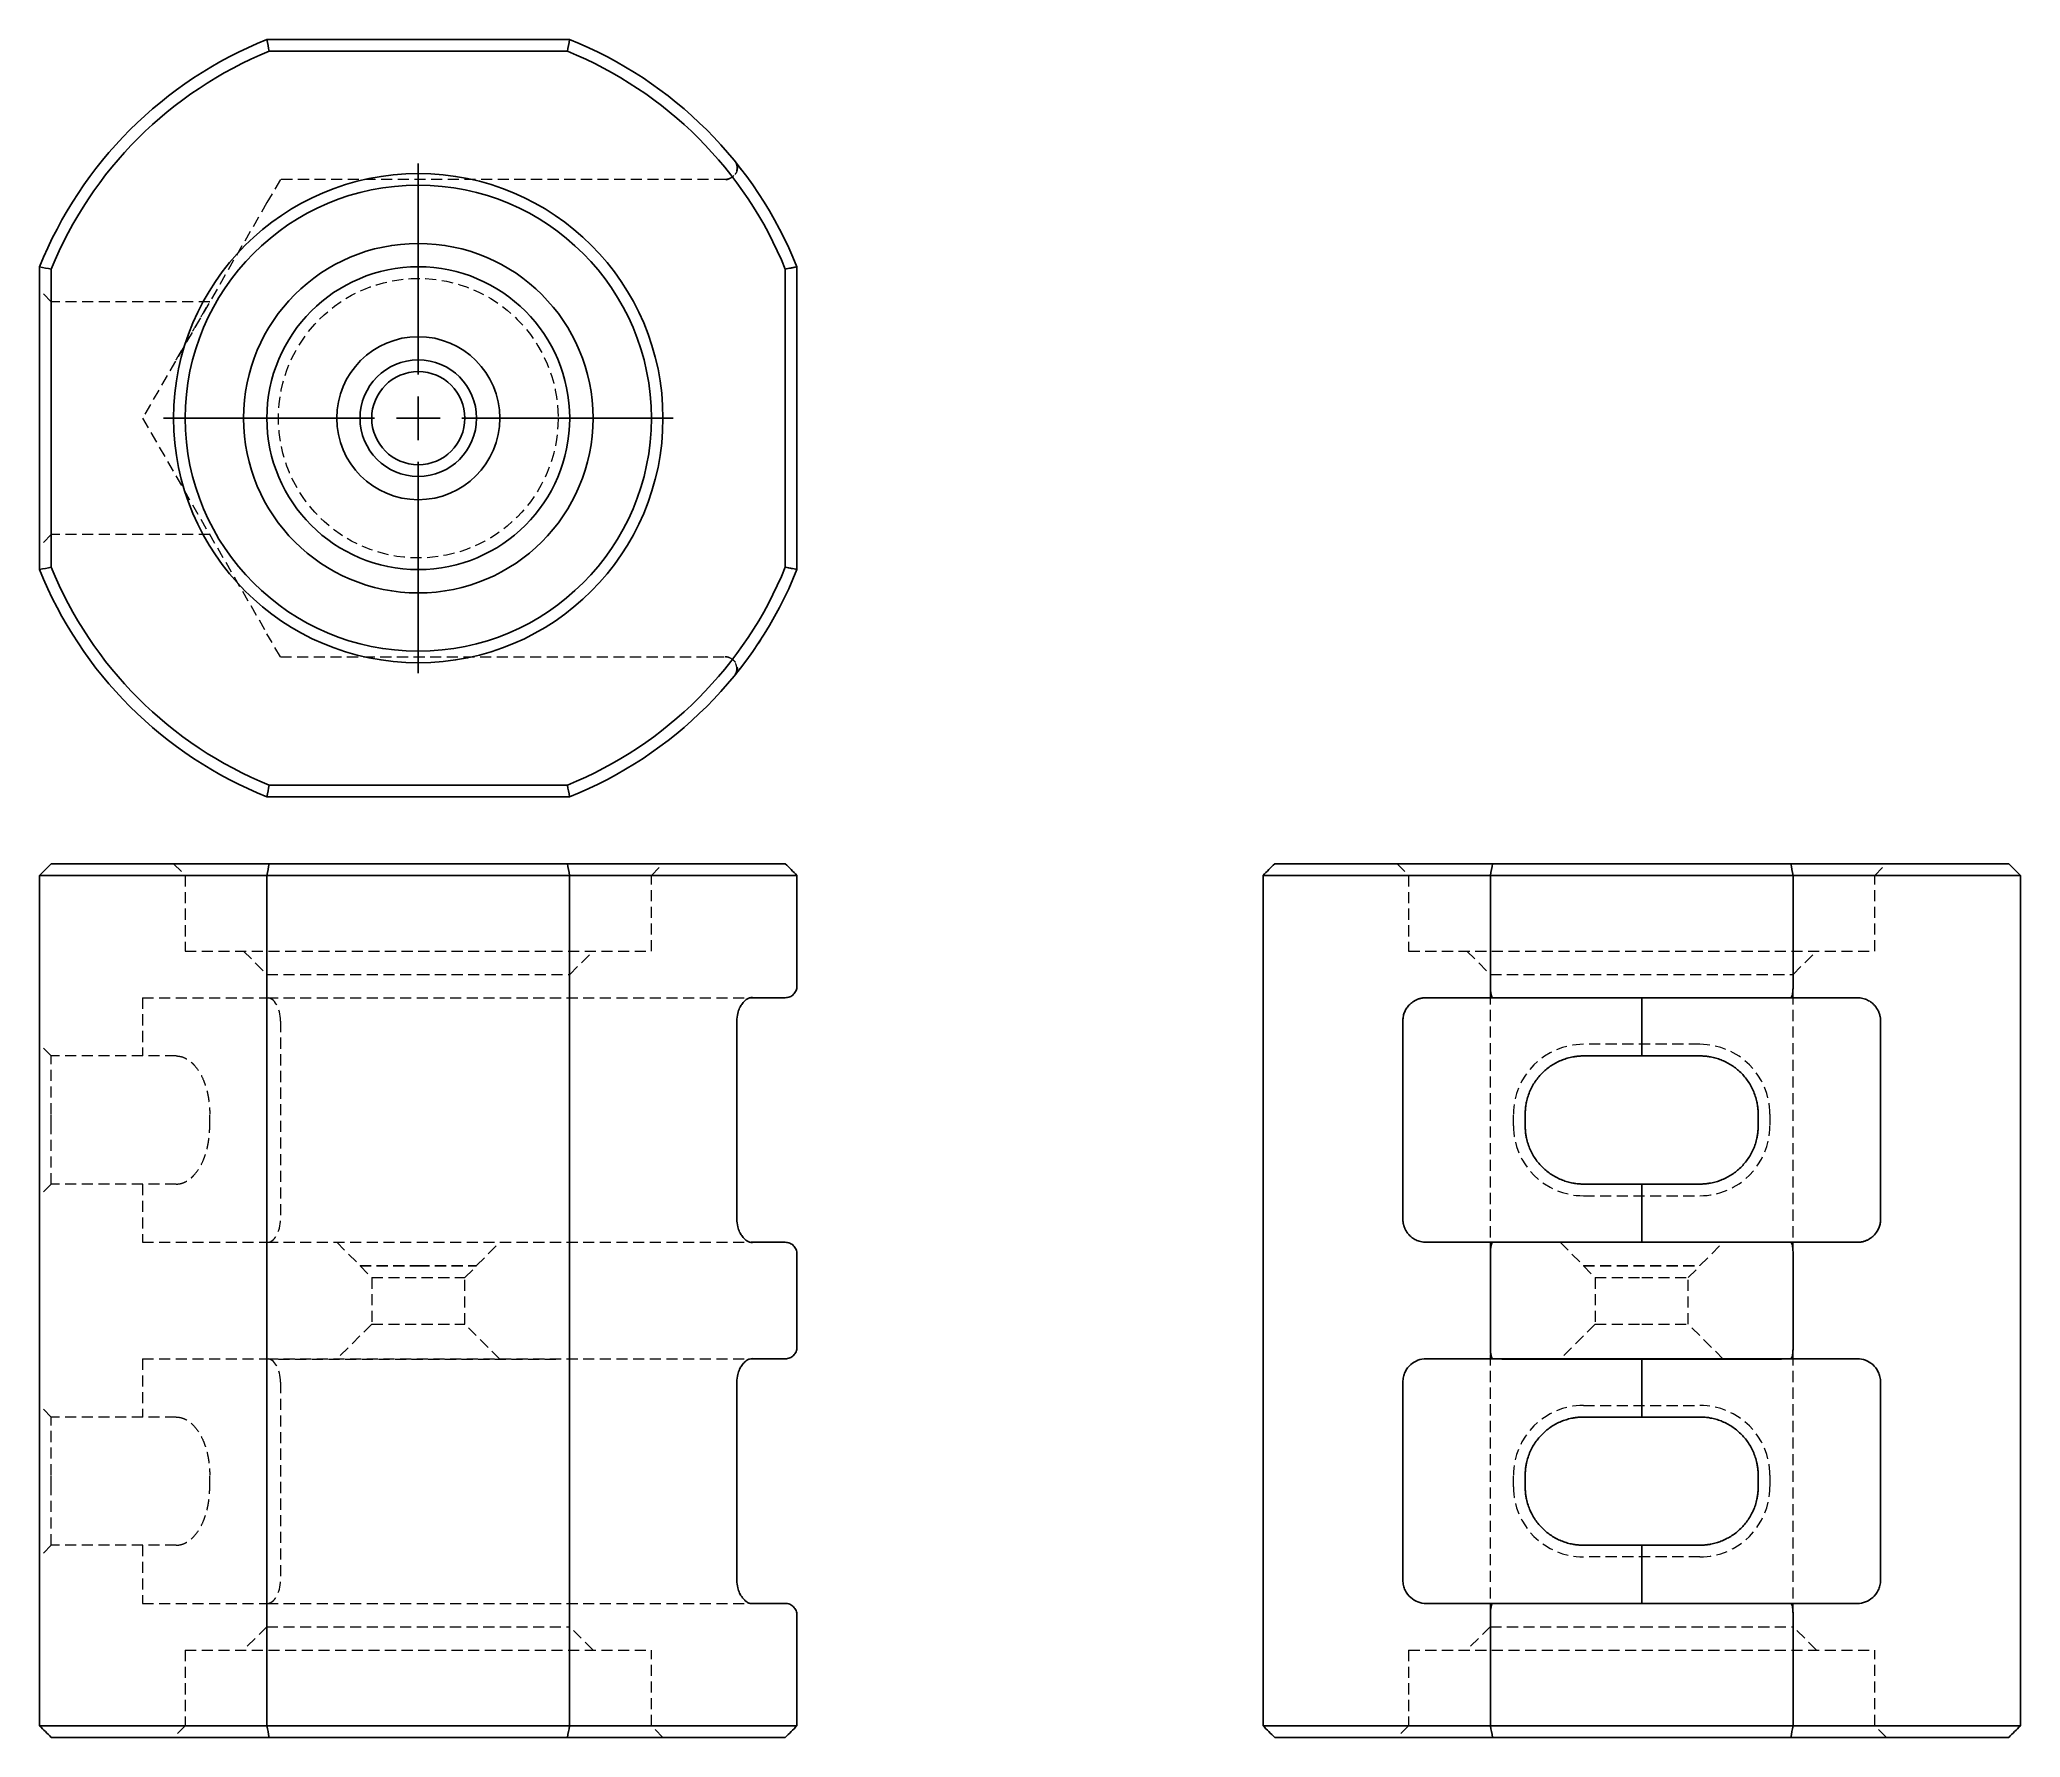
# Model space of a CAD drawing. Header units: millimetres. Extents: x 40 to 266, y 7 to 201.
import ezdxf

# ---------------------------------------------------------------- set-up
doc = ezdxf.new("R2010")
doc.units = ezdxf.units.MM
doc.linetypes.add('HIDDEN', pattern=[1.905, 1.27, -0.635])
doc.layers.add('10', color=7, linetype='Continuous')

# ---------------------------------------------------------------- blocks, each defined once
blk = doc.blocks.new('SW_CENTERMARKSYMBOL_0')
at = {"layer": '10', "color": 0}
for p, q in [((0, 5), (0, 29.17)), ((0, 0), (0, 2.5)), ((-5, 0), (-29.17, 0)), ((0, 0), (-2.5, 0)), ((0, 0), (0, -2.5)), ((0, 0), (2.5, 0)), ((5, 0), (29.17, 0)), ((0, -5), (0, -29.17))]:
    blk.add_line(p, q, dxfattribs=at)

msp = doc.modelspace()

# ---------------------------------------------------------------- linework, layer by layer
at = {"color": 7, "linetype": 'Continuous', "lineweight": 25}
for p, q in [((65.68, 201.33), (100.32, 201.33)), ((65.94, 200), (100.06, 200)), ((39.67, 175.32), (39.67, 140.68)), ((41, 175.06), (41, 140.94)), ((125, 140.94), (125, 175.06)), ((126.33, 140.68), (126.33, 175.32)), ((100.06, 116), (65.94, 116)), ((100.32, 114.67), (65.68, 114.67)), ((41, 107), (65.94, 107)), ((100.06, 107), (65.94, 107)), ((100.06, 107), (125, 107)), ((181, 107), (205.94, 107)), ((205.94, 107), (240.06, 107)), ((240.06, 107), (265, 107)), ((39.67, 105.67), (65.68, 105.67)), ((39.67, 8.33), (39.67, 105.67)), ((65.68, 105.67), (65.68, 8.33)), ((100.32, 105.67), (65.68, 105.67)), ((100.32, 105.67), (100.32, 8.33)), ((100.32, 105.67), (126.33, 105.67)), ((126.33, 105.67), (126.33, 93)), ((179.67, 105.67), (179.67, 8.33)), ((179.67, 105.67), (205.68, 105.67)), ((205.68, 105.67), (205.68, 93)), ((205.68, 105.67), (240.32, 105.67)), ((240.32, 105.67), (240.32, 93)), ((240.32, 105.67), (266.33, 105.67)), ((266.33, 8.33), (266.33, 105.67)), ((121.04, 91.67), (125, 91.67)), ((198.33, 91.67), (205.94, 91.67)), ((240.06, 91.67), (205.94, 91.67)), ((223, 91.67), (223, 85)), ((240.06, 91.67), (247.67, 91.67)), ((119.45, 66.33), (119.45, 89)), ((195.67, 66.33), (195.67, 89)), ((250.33, 89), (250.33, 66.33)), ((216.33, 85), (223, 85)), ((229.67, 85), (223, 85)), ((209.67, 77), (209.67, 78.33)), ((236.33, 78.33), (236.33, 77)), ((216.33, 70.33), (223, 70.33)), ((223, 70.33), (223, 63.67)), ((229.67, 70.33), (223, 70.33)), ((121.04, 63.67), (125, 63.67)), ((198.33, 63.67), (205.94, 63.67)), ((205.94, 63.67), (240.06, 63.67)), ((240.06, 63.67), (247.67, 63.67)), ((126.33, 62.33), (126.33, 51.67)), ((205.68, 62.33), (205.68, 51.67)), ((240.32, 62.33), (240.32, 51.67)), ((121.04, 50.33), (125, 50.33)), ((198.33, 50.33), (205.94, 50.33)), ((205.94, 50.33), (240.06, 50.33)), ((207, 50.33), (207, 50.3)), ((207, 50.3), (223, 50.3)), ((223, 50.3), (239, 50.3)), ((223, 50.3), (223, 43.67)), ((239, 50.3), (239, 50.33)), ((240.06, 50.33), (247.67, 50.33)), ((119.45, 25), (119.45, 47.67)), ((195.67, 47.67), (195.67, 25)), ((250.33, 25), (250.33, 47.67)), ((216.33, 43.67), (223, 43.67)), ((229.67, 43.67), (223, 43.67)), ((209.67, 35.67), (209.67, 37)), ((236.33, 37), (236.33, 35.67)), ((216.33, 29), (223, 29)), ((223, 29), (223, 22.33)), ((229.67, 29), (223, 29)), ((121.04, 22.33), (125, 22.33)), ((126.33, 21), (126.33, 8.33)), ((198.33, 22.33), (205.94, 22.33)), ((205.68, 21), (205.68, 8.33)), ((240.06, 22.33), (205.94, 22.33)), ((240.06, 22.33), (247.67, 22.33)), ((240.32, 21), (240.32, 8.33)), ((39.67, 8.33), (65.68, 8.33)), ((41, 7), (65.94, 7)), ((100.32, 8.33), (65.68, 8.33)), ((100.06, 7), (65.94, 7)), ((100.06, 7), (125, 7)), ((100.32, 8.33), (126.33, 8.33)), ((179.67, 8.33), (205.68, 8.33)), ((181, 7), (205.94, 7)), ((205.68, 8.33), (240.32, 8.33)), ((205.94, 7), (240.06, 7)), ((240.06, 7), (265, 7)), ((240.32, 8.33), (266.33, 8.33))]:
    msp.add_line(p, q, dxfattribs=at)
at = {"color": 7, "linetype": 'HIDDEN', "lineweight": 18}
for p, q in [((67.22, 185.33), (65.68, 182.67)), ((118.12, 185.33), (67.22, 185.33)), ((65.68, 182.67), (51.44, 158)), ((41, 171.33), (39.67, 172.67)), ((59.14, 171.33), (41, 171.33)), ((51.44, 158), (65.68, 133.33)), ((41, 144.67), (39.67, 143.33)), ((59.14, 144.67), (41, 144.67)), ((67.22, 130.67), (65.68, 133.33)), ((122.15, 132.61), (121.92, 132.26)), ((67.22, 130.67), (118.12, 130.67)), ((55, 107), (56.33, 105.67)), ((109.67, 105.67), (111, 107)), ((195, 107), (196.33, 105.67)), ((249.67, 105.67), (251, 107)), ((56.33, 105.67), (56.33, 97)), ((109.67, 97), (109.67, 105.67)), ((196.33, 105.67), (196.33, 97)), ((249.67, 97), (249.67, 105.67)), ((56.33, 97), (83, 97)), ((63, 97), (65.67, 94.33)), ((83, 97), (109.67, 97)), ((100.33, 94.33), (103, 97)), ((196.33, 97), (249.67, 97)), ((203, 97), (205.67, 94.33)), ((240.33, 94.33), (243, 97)), ((65.67, 94.33), (83, 94.33)), ((65.67, 94.33), (65.67, 91.67)), ((83, 94.33), (100.33, 94.33)), ((100.33, 91.67), (100.33, 94.33)), ((205.67, 94.33), (240.33, 94.33)), ((205.67, 94.33), (205.67, 91.67)), ((205.68, 62.33), (205.68, 93)), ((240.32, 62.33), (240.32, 93)), ((240.33, 91.67), (240.33, 94.33)), ((51.44, 91.67), (65.68, 91.67)), ((51.44, 91.67), (51.44, 85)), ((65.68, 91.67), (121.04, 91.67)), ((67.22, 89), (67.22, 66.33)), ((41, 85), (39.67, 86.33)), ((229.67, 86.33), (216.33, 86.33)), ((41, 78.33), (41, 85)), ((55.29, 85), (41, 85)), ((41, 77), (41, 78.33)), ((59.14, 77), (59.14, 78.33)), ((208.33, 77), (208.33, 78.33)), ((237.67, 78.33), (237.67, 77)), ((41, 70.33), (41, 77)), ((41, 70.33), (39.67, 69)), ((55.29, 70.33), (41, 70.33)), ((51.44, 70.33), (51.44, 63.67)), ((216.33, 69), (229.67, 69)), ((51.44, 63.67), (65.68, 63.67)), ((65.68, 63.67), (121.04, 63.67)), ((73.67, 63.67), (76.33, 61)), ((89.67, 61), (92.33, 63.67)), ((213.67, 63.67), (216.33, 61)), ((229.67, 61), (232.33, 63.67)), ((76.33, 61), (83, 61)), ((76.33, 61), (76.33, 60.96)), ((76.33, 60.96), (83, 60.96)), ((76.33, 60.96), (77.67, 59.63)), ((77.67, 59.63), (88.33, 59.63)), ((77.67, 59.63), (77.67, 54.3)), ((83, 61), (89.67, 61)), ((83, 60.96), (89.67, 60.96)), ((88.33, 59.63), (89.67, 60.96)), ((88.33, 54.3), (88.33, 59.63)), ((89.67, 60.96), (89.67, 61)), ((216.33, 61), (229.67, 61)), ((216.33, 61), (216.33, 60.96)), ((216.33, 60.96), (229.67, 60.96)), ((216.33, 60.96), (217.67, 59.63)), ((217.67, 59.63), (223, 59.63)), ((217.67, 59.63), (217.67, 54.3)), ((223, 59.63), (228.33, 59.63)), ((228.33, 59.63), (229.67, 60.96)), ((228.33, 54.3), (228.33, 59.63)), ((229.67, 60.96), (229.67, 61)), ((77.67, 54.3), (73.67, 50.3)), ((77.67, 54.3), (88.33, 54.3)), ((92.33, 50.3), (88.33, 54.3)), ((217.67, 54.3), (213.67, 50.3)), ((217.67, 54.3), (223, 54.3)), ((223, 54.3), (228.33, 54.3)), ((232.33, 50.3), (228.33, 54.3)), ((51.44, 50.33), (65.68, 50.33)), ((51.44, 50.33), (51.44, 43.67)), ((65.68, 50.33), (121.04, 50.33)), ((67, 50.33), (67, 50.3)), ((67, 50.3), (99, 50.3)), ((99, 50.3), (99, 50.33)), ((205.68, 21), (205.68, 51.67)), ((223, 50.33), (223, 50.3)), ((240.32, 21), (240.32, 51.67)), ((67.22, 47.67), (67.22, 25)), ((41, 43.67), (39.67, 45)), ((41, 37), (41, 43.67)), ((55.29, 43.67), (41, 43.67)), ((216.33, 45), (229.67, 45)), ((41, 35.67), (41, 37)), ((59.14, 35.67), (59.14, 37)), ((208.33, 35.67), (208.33, 37)), ((237.67, 37), (237.67, 35.67)), ((41, 29), (41, 35.67)), ((41, 29), (39.67, 27.67)), ((55.29, 29), (41, 29)), ((51.44, 29), (51.44, 22.33)), ((229.67, 27.67), (216.33, 27.67)), ((51.44, 22.33), (65.68, 22.33)), ((65.67, 22.33), (65.67, 19.67)), ((65.68, 22.33), (121.04, 22.33)), ((100.33, 19.67), (100.33, 22.33)), ((205.67, 22.33), (205.67, 19.67)), ((240.33, 19.67), (240.33, 22.33)), ((65.67, 19.67), (63, 17)), ((65.67, 19.67), (100.33, 19.67)), ((103, 17), (100.33, 19.67)), ((205.67, 19.67), (203, 17)), ((205.67, 19.67), (223, 19.67)), ((223, 19.67), (240.33, 19.67)), ((243, 17), (240.33, 19.67)), ((56.33, 17), (83, 17)), ((56.33, 17), (56.33, 8.33)), ((83, 17), (109.67, 17)), ((109.67, 8.33), (109.67, 17)), ((196.33, 17), (249.67, 17)), ((196.33, 17), (196.33, 8.33)), ((249.67, 8.33), (249.67, 17)), ((56.33, 8.33), (55, 7)), ((111, 7), (109.67, 8.33)), ((196.33, 8.33), (195, 7)), ((251, 7), (249.67, 8.33))]:
    msp.add_line(p, q, dxfattribs=at)
at = {"color": 7, "linetype": 'Continuous', "lineweight": 25}
for radius in [28, 26.67, 20, 17.33, 9.33, 6.67, 5.33]:
    msp.add_circle((83, 158), radius, dxfattribs=at)
at = {"color": 7, "linetype": 'HIDDEN', "lineweight": 18}
msp.add_circle((83, 158), 16, dxfattribs=at)
at = {"color": 7, "linetype": 'Continuous', "lineweight": 25}
for radius, start, end in [(46.67, 111.7868, 158.2132), (45.33, 112.1088, 157.8912), (45.33, 22.1088, 67.8912), (46.67, 21.7868, 68.2132), (46.67, 201.7868, 248.2132), (45.33, 202.1088, 247.8912), (45.33, 292.1088, 337.8912), (46.67, 291.7868, 338.2132)]:
    msp.add_arc((83, 158), radius, start, end, dxfattribs=at)
at = {"color": 7, "linetype": 'HIDDEN', "lineweight": 18}
for centre, start, end in [((216.33, 78.33), 90, 180), ((229.67, 78.33), 0, 90), ((216.33, 77), 180, 270), ((229.67, 77), 270, 0), ((216.33, 37), 90, 180), ((229.67, 37), 0, 90), ((216.33, 35.67), 180, 270), ((229.67, 35.67), 270, 0)]:
    msp.add_arc(centre, 8, start, end, dxfattribs=at)
for centre, start_param, end_param in [((65.68, 89), 4.712389, 6.283185), ((65.68, 66.33), 3.141593, 4.712389), ((65.68, 47.67), 4.712389, 6.283185), ((65.68, 25), 3.141593, 4.712389)]:
    msp.add_ellipse(centre, major_axis=(0, 2.67), ratio=0.57735, start_param=start_param, end_param=end_param, dxfattribs=at)
at = {"color": 7, "linetype": 'Continuous', "lineweight": 25}
for points in [[(65.68, 201.33), (65.77, 200.89), (65.85, 200.44), (65.94, 200)], [(100.32, 201.33), (100.23, 200.89), (100.15, 200.44), (100.06, 200)], [(39.67, 175.32), (40.11, 175.23), (40.56, 175.15), (41, 175.06)], [(126.33, 175.32), (125.89, 175.23), (125.44, 175.15), (125, 175.06)], [(39.67, 140.68), (40.11, 140.77), (40.56, 140.85), (41, 140.94)], [(126.33, 140.68), (125.89, 140.77), (125.44, 140.85), (125, 140.94)], [(65.68, 114.67), (65.77, 115.11), (65.85, 115.56), (65.94, 116)], [(100.32, 114.67), (100.23, 115.11), (100.15, 115.56), (100.06, 116)], [(39.67, 105.67), (40.11, 106.11), (40.56, 106.56), (41, 107)], [(65.68, 105.67), (65.77, 106.11), (65.85, 106.56), (65.94, 107)], [(100.32, 105.67), (100.23, 106.11), (100.15, 106.56), (100.06, 107)], [(126.33, 105.67), (125.89, 106.11), (125.44, 106.56), (125, 107)], [(179.67, 105.67), (180.11, 106.11), (180.56, 106.56), (181, 107)], [(205.68, 105.67), (205.77, 106.11), (205.85, 106.56), (205.94, 107)], [(240.32, 105.67), (240.23, 106.11), (240.15, 106.56), (240.06, 107)], [(266.33, 105.67), (265.89, 106.11), (265.44, 106.56), (265, 107)], [(39.67, 8.33), (40.11, 7.89), (40.56, 7.44), (41, 7)], [(65.68, 8.33), (65.77, 7.89), (65.85, 7.44), (65.94, 7)], [(100.32, 8.33), (100.23, 7.89), (100.15, 7.44), (100.06, 7)], [(126.33, 8.33), (125.89, 7.89), (125.44, 7.44), (125, 7)], [(179.67, 8.33), (180.11, 7.89), (180.56, 7.44), (181, 7)], [(205.68, 8.33), (205.77, 7.89), (205.85, 7.44), (205.94, 7)], [(240.32, 8.33), (240.23, 7.89), (240.15, 7.44), (240.06, 7)], [(266.33, 8.33), (265.89, 7.89), (265.44, 7.44), (265, 7)]]:
    msp.add_open_spline(points, degree=3, dxfattribs=at)
at = {"color": 7, "linetype": 'HIDDEN', "lineweight": 18}
for points, knots in [([(119.15, 187.51), (119.31, 187.32), (119.41, 187.08), (119.47, 186.58), (119.43, 186.32), (119.22, 185.87), (119.04, 185.67), (118.62, 185.41), (118.37, 185.33), (118.12, 185.33)], [0, 0, 0, 0, 0.25, 0.25, 0.5, 0.5, 0.75, 0.75, 1, 1, 1, 1]), ([(119.42, 187.1), (119.45, 187), (119.51, 186.83), (119.52, 186.53), (119.46, 186.24), (119.34, 186.04), (119.23, 185.88), (119.07, 185.69), (118.84, 185.51), (118.53, 185.34), (118.32, 185.29), (118.2, 185.26)], [0, 0, 0, 0, 0.113384, 0.210094, 0.354116, 0.438094, 0.511039, 0.600598, 0.710117, 0.841814, 1, 1, 1, 1]), ([(120.27, 186.08), (120.26, 186.09), (120.17, 186.22), (120.02, 186.41), (119.75, 186.77), (119.51, 187.06), (119.33, 187.29), (119.19, 187.46), (119.17, 187.49), (119.15, 187.51)], [0, 0, 0, 0, 0.014824, 0.142423, 0.26542, 0.502255, 0.631546, 0.756048, 1, 1, 1, 1]), ([(119.94, 186.44), (119.81, 186.63), (119.54, 187.02), (119.34, 187.27), (119.24, 187.4)], [0, 0, 0, 0, 0.487434, 1, 1, 1, 1]), ([(120.28, 186.07), (120.14, 186.25), (119.86, 186.62), (119.66, 186.86), (119.56, 186.98)], [0, 0, 0, 0, 0.5033594, 1, 1, 1, 1]), ([(126.33, 175.32), (126.33, 175.32), (126.32, 175.32), (126.29, 175.31), (126.26, 175.31), (126.16, 175.29), (126.06, 175.27), (125.82, 175.22), (125.67, 175.19), (125.35, 175.13), (125.17, 175.1), (125, 175.06)], [0, 0, 0, 0, 0.125, 0.125, 0.25, 0.25, 0.5, 0.5, 0.75, 0.75, 1, 1, 1, 1]), ([(55.29, 164.67), (55.34, 164.75), (55.43, 164.92), (55.57, 165.16), (55.69, 165.37), (55.8, 165.56), (55.9, 165.73), (56.09, 166.05), (56.34, 166.5), (56.69, 167.09), (57.01, 167.65), (57.43, 168.39), (57.92, 169.23), (58.35, 169.97), (58.63, 170.46), (58.81, 170.77), (58.95, 171.02), (59.05, 171.18), (59.1, 171.27), (59.13, 171.32), (59.13, 171.33), (59.14, 171.33)], [0, 0, 0, 0, 0.0266545, 0.0509856, 0.0729934, 0.0926779, 0.1100389, 0.1250765, 0.1912134, 0.2501632, 0.3149652, 0.3752253, 0.5001183, 0.6250032, 0.6885354, 0.7500118, 0.8131586, 0.8749873, 0.9168744, 0.9585229, 1, 1, 1, 1]), ([(126.33, 140.68), (126.33, 140.68), (126.32, 140.68), (126.29, 140.69), (126.26, 140.69), (126.16, 140.71), (126.06, 140.73), (125.82, 140.78), (125.67, 140.81), (125.35, 140.87), (125.17, 140.9), (125, 140.94)], [0, 0, 0, 0, 0.125, 0.125, 0.25, 0.25, 0.5, 0.5, 0.75, 0.75, 1, 1, 1, 1]), ([(121.67, 131.88), (121.38, 131.45), (121.1, 131.05), (120.54, 130.28), (120.27, 129.92), (119.78, 129.28), (119.56, 129), (119.33, 128.71), (119.26, 128.63), (119.18, 128.52), (119.15, 128.49), (119.15, 128.49)], [0, 0, 0, 0, 0.25, 0.25, 0.5, 0.5, 0.75, 0.75, 0.875, 0.875, 1, 1, 1, 1]), ([(119.28, 128.7), (119.3, 128.74), (119.39, 128.88), (119.46, 129.17), (119.45, 129.55), (119.34, 129.91), (119.13, 130.23), (118.84, 130.47), (118.49, 130.64), (118.24, 130.66), (118.12, 130.67)], [0, 0, 0, 0, 0.046102, 0.182373, 0.318644, 0.454915, 0.591187, 0.727458, 0.863729, 1, 1, 1, 1]), ([(118.2, 130.74), (118.32, 130.71), (118.53, 130.66), (118.84, 130.49), (119.07, 130.31), (119.23, 130.12), (119.34, 129.96), (119.46, 129.76), (119.52, 129.47), (119.51, 129.17), (119.45, 129), (119.42, 128.9)], [0, 0, 0, 0, 0.158186, 0.289883, 0.399402, 0.488961, 0.561906, 0.645884, 0.789906, 0.886616, 1, 1, 1, 1]), ([(55.29, 85), (55.34, 85), (55.43, 85), (55.57, 84.98), (55.69, 84.96), (55.8, 84.94), (55.9, 84.92), (56.09, 84.86), (56.34, 84.75), (56.69, 84.55), (57.01, 84.3), (57.43, 83.89), (57.92, 83.25), (58.35, 82.42), (58.63, 81.66), (58.81, 81.05), (58.95, 80.41), (59.05, 79.81), (59.1, 79.27), (59.13, 78.8), (59.13, 78.49), (59.14, 78.33)], [0, 0, 0, 0, 0.026654, 0.050986, 0.072993, 0.092678, 0.110039, 0.125076, 0.191213, 0.250163, 0.314965, 0.375225, 0.500118, 0.625003, 0.688535, 0.750012, 0.813159, 0.874987, 0.916874, 0.958523, 1, 1, 1, 1]), ([(55.29, 70.33), (55.33, 70.33), (55.43, 70.34), (55.57, 70.35), (55.71, 70.37), (55.85, 70.4), (56.06, 70.46), (56.34, 70.58), (56.68, 70.77), (57.01, 71.03), (57.43, 71.44), (57.92, 72.09), (58.35, 72.91), (58.63, 73.67), (58.81, 74.28), (58.95, 74.92), (59.05, 75.53), (59.1, 76.06), (59.13, 76.53), (59.13, 76.84), (59.14, 77)], [0, 0, 0, 0, 0.0250745, 0.0500939, 0.0750834, 0.1000686, 0.1250751, 0.1877882, 0.250162, 0.3129794, 0.3752241, 0.5001166, 0.6250009, 0.6879046, 0.7500101, 0.8127828, 0.8749862, 0.9167953, 0.958375, 1, 1, 1, 1]), ([(55.29, 43.67), (55.34, 43.67), (55.43, 43.66), (55.57, 43.65), (55.69, 43.63), (55.8, 43.61), (55.9, 43.58), (56.09, 43.53), (56.34, 43.42), (56.69, 43.22), (57.01, 42.97), (57.43, 42.56), (57.92, 41.91), (58.35, 41.08), (58.63, 40.33), (58.81, 39.72), (58.95, 39.07), (59.05, 38.47), (59.1, 37.94), (59.13, 37.47), (59.13, 37.16), (59.14, 37)], [0, 0, 0, 0, 0.026654, 0.050986, 0.072993, 0.092678, 0.110039, 0.125076, 0.191213, 0.250163, 0.314965, 0.375225, 0.500118, 0.625003, 0.688535, 0.750012, 0.813159, 0.874987, 0.916874, 0.958523, 1, 1, 1, 1]), ([(55.29, 29), (55.33, 29), (55.43, 29), (55.57, 29.02), (55.71, 29.04), (55.85, 29.07), (56.06, 29.13), (56.34, 29.24), (56.68, 29.44), (57.01, 29.69), (57.43, 30.1), (57.92, 30.75), (58.35, 31.58), (58.63, 32.34), (58.81, 32.95), (58.95, 33.59), (59.05, 34.19), (59.1, 34.73), (59.13, 35.2), (59.13, 35.51), (59.14, 35.67)], [0, 0, 0, 0, 0.0250745, 0.0500939, 0.0750834, 0.1000686, 0.1250751, 0.1877882, 0.250162, 0.3129794, 0.3752241, 0.5001166, 0.6250009, 0.6879046, 0.7500101, 0.8127828, 0.8749862, 0.9167953, 0.958375, 1, 1, 1, 1])]:
    msp.add_open_spline(points, degree=3, knots=knots, dxfattribs=at)
at = {"color": 7, "linetype": 'Continuous', "lineweight": 25}
for points, knots in [([(126.33, 93), (126.33, 92.91), (126.32, 92.82), (126.29, 92.65), (126.26, 92.57), (126.16, 92.32), (126.06, 92.18), (125.82, 91.93), (125.67, 91.83), (125.35, 91.7), (125.17, 91.67), (125, 91.67)], [0, 0, 0, 0, 0.125, 0.125, 0.25, 0.25, 0.5, 0.5, 0.75, 0.75, 1, 1, 1, 1]), ([(205.68, 93), (205.68, 92.91), (205.68, 92.82), (205.69, 92.65), (205.69, 92.57), (205.71, 92.32), (205.73, 92.18), (205.78, 91.93), (205.81, 91.83), (205.87, 91.7), (205.9, 91.67), (205.94, 91.67)], [0, 0, 0, 0, 0.125, 0.125, 0.25, 0.25, 0.5, 0.5, 0.75, 0.75, 1, 1, 1, 1]), ([(240.32, 93), (240.32, 92.91), (240.32, 92.82), (240.31, 92.65), (240.31, 92.57), (240.29, 92.32), (240.27, 92.18), (240.22, 91.93), (240.19, 91.83), (240.13, 91.7), (240.1, 91.67), (240.06, 91.67)], [0, 0, 0, 0, 0.125, 0.125, 0.25, 0.25, 0.5, 0.5, 0.75, 0.75, 1, 1, 1, 1]), ([(119.45, 89), (119.47, 89.3), (119.51, 89.85), (119.75, 90.47), (119.98, 90.87), (120.19, 91.13), (120.38, 91.33), (120.61, 91.52), (120.9, 91.68), (121.13, 91.69), (121.25, 91.69)], [0, 0, 0, 0, 0.166165, 0.304, 0.413634, 0.493107, 0.573819, 0.686588, 0.829519, 1, 1, 1, 1]), ([(198.33, 91.67), (198.28, 91.67), (198.17, 91.66), (198.02, 91.65), (197.86, 91.63), (197.7, 91.59), (197.55, 91.55), (197.34, 91.48), (197.09, 91.37), (196.82, 91.2), (196.58, 91.01), (196.37, 90.82), (196.2, 90.61), (196.05, 90.39), (195.93, 90.17), (195.83, 89.93), (195.76, 89.7), (195.7, 89.46), (195.67, 89.23), (195.67, 89.08), (195.67, 89)], [0, 0, 0, 0, 0.04246, 0.085044, 0.127752, 0.170584, 0.213541, 0.256624, 0.348643, 0.43401, 0.51279, 0.580307, 0.643901, 0.703755, 0.760087, 0.813158, 0.863283, 0.910831, 0.956237, 1, 1, 1, 1]), ([(250.33, 89), (250.33, 89.04), (250.33, 89.13), (250.32, 89.26), (250.31, 89.39), (250.28, 89.52), (250.25, 89.65), (250.22, 89.78), (250.17, 89.91), (250.12, 90.05), (250.06, 90.17), (250, 90.3), (249.92, 90.43), (249.84, 90.55), (249.75, 90.67), (249.65, 90.78), (249.54, 90.9), (249.36, 91.07), (249.06, 91.29), (248.67, 91.48), (248.3, 91.6), (247.98, 91.66), (247.77, 91.66), (247.67, 91.67)], [0, 0, 0, 0, 0.024457, 0.049361, 0.074806, 0.100883, 0.127676, 0.15526, 0.183707, 0.213081, 0.243441, 0.274838, 0.307321, 0.340934, 0.375714, 0.411698, 0.448917, 0.4874, 0.598611, 0.743458, 0.828915, 0.914428, 1, 1, 1, 1]), ([(216.33, 85), (216.25, 85), (216.08, 85), (215.84, 84.98), (215.63, 84.96), (215.44, 84.94), (215.27, 84.92), (214.95, 84.86), (214.5, 84.75), (213.91, 84.55), (213.35, 84.3), (212.61, 83.89), (211.77, 83.25), (211.03, 82.42), (210.54, 81.66), (210.23, 81.05), (209.98, 80.41), (209.82, 79.81), (209.73, 79.27), (209.68, 78.8), (209.67, 78.49), (209.67, 78.33)], [0, 0, 0, 0, 0.026654, 0.050986, 0.072993, 0.092678, 0.110039, 0.125076, 0.191213, 0.250163, 0.314965, 0.375225, 0.500118, 0.625003, 0.688535, 0.750012, 0.813159, 0.874987, 0.916874, 0.958523, 1, 1, 1, 1]), ([(229.67, 85), (229.75, 85), (229.91, 85), (230.16, 84.98), (230.4, 84.96), (230.64, 84.93), (231.01, 84.87), (231.49, 84.76), (232.08, 84.56), (232.65, 84.31), (233.38, 83.9), (234.23, 83.25), (234.97, 82.42), (235.46, 81.66), (235.77, 81.05), (236.01, 80.41), (236.18, 79.81), (236.27, 79.27), (236.32, 78.8), (236.33, 78.49), (236.33, 78.33)], [0, 0, 0, 0, 0.0250745, 0.0500939, 0.0750834, 0.1000686, 0.1250751, 0.1877882, 0.250162, 0.3129794, 0.3752241, 0.5001166, 0.6250009, 0.6879046, 0.7500101, 0.8127828, 0.8749862, 0.9167953, 0.958375, 1, 1, 1, 1]), ([(216.33, 70.33), (216.25, 70.33), (216.09, 70.34), (215.84, 70.35), (215.6, 70.37), (215.36, 70.4), (214.99, 70.46), (214.51, 70.58), (213.92, 70.77), (213.35, 71.03), (212.62, 71.44), (211.77, 72.09), (211.03, 72.91), (210.54, 73.67), (210.23, 74.28), (209.99, 74.92), (209.82, 75.53), (209.73, 76.06), (209.68, 76.53), (209.67, 76.84), (209.67, 77)], [0, 0, 0, 0, 0.0250745, 0.0500939, 0.0750834, 0.1000686, 0.1250751, 0.1877882, 0.250162, 0.3129794, 0.3752241, 0.5001166, 0.6250009, 0.6879046, 0.7500101, 0.8127828, 0.8749862, 0.9167953, 0.958375, 1, 1, 1, 1]), ([(229.67, 70.33), (229.75, 70.33), (229.92, 70.34), (230.16, 70.35), (230.37, 70.37), (230.56, 70.39), (230.73, 70.42), (231.05, 70.47), (231.5, 70.58), (232.09, 70.78), (232.65, 71.03), (233.39, 71.44), (234.23, 72.09), (234.97, 72.92), (235.46, 73.67), (235.77, 74.28), (236.02, 74.93), (236.18, 75.53), (236.27, 76.06), (236.32, 76.53), (236.33, 76.84), (236.33, 77)], [0, 0, 0, 0, 0.0266545, 0.0509856, 0.0729934, 0.0926779, 0.1100389, 0.1250765, 0.1912134, 0.2501632, 0.3149652, 0.3752253, 0.5001183, 0.6250032, 0.6885354, 0.7500118, 0.8131586, 0.8749873, 0.9168744, 0.9585229, 1, 1, 1, 1]), ([(121.25, 63.64), (121.13, 63.65), (120.9, 63.66), (120.61, 63.81), (120.38, 64), (120.19, 64.2), (119.98, 64.47), (119.75, 64.87), (119.51, 65.48), (119.47, 66.03), (119.45, 66.33)], [0, 0, 0, 0, 0.170465, 0.313444, 0.426232, 0.506925, 0.586365, 0.695952, 0.833824, 1, 1, 1, 1]), ([(195.67, 66.33), (195.67, 66.29), (195.67, 66.2), (195.68, 66.08), (195.69, 65.94), (195.72, 65.81), (195.75, 65.68), (195.78, 65.55), (195.83, 65.42), (195.88, 65.29), (195.94, 65.16), (196, 65.03), (196.08, 64.91), (196.16, 64.78), (196.25, 64.66), (196.35, 64.55), (196.46, 64.44), (196.64, 64.27), (196.94, 64.04), (197.33, 63.85), (197.7, 63.74), (198.02, 63.68), (198.23, 63.67), (198.33, 63.67)], [0, 0, 0, 0, 0.024457, 0.049361, 0.074806, 0.100883, 0.127676, 0.15526, 0.183707, 0.213081, 0.243441, 0.274838, 0.307321, 0.340934, 0.375714, 0.411698, 0.448917, 0.4874, 0.598611, 0.743458, 0.828915, 0.914428, 1, 1, 1, 1]), ([(247.67, 63.67), (247.72, 63.67), (247.83, 63.67), (247.98, 63.68), (248.14, 63.71), (248.3, 63.74), (248.45, 63.78), (248.66, 63.85), (248.91, 63.96), (249.18, 64.13), (249.42, 64.32), (249.63, 64.52), (249.8, 64.72), (249.95, 64.94), (250.07, 65.17), (250.17, 65.4), (250.24, 65.63), (250.3, 65.87), (250.33, 66.1), (250.33, 66.26), (250.33, 66.33)], [0, 0, 0, 0, 0.04246, 0.085044, 0.127752, 0.170584, 0.213541, 0.256624, 0.348643, 0.43401, 0.51279, 0.580307, 0.643901, 0.703755, 0.760087, 0.813158, 0.863283, 0.910831, 0.956237, 1, 1, 1, 1]), ([(126.33, 62.33), (126.33, 62.42), (126.32, 62.51), (126.29, 62.68), (126.26, 62.77), (126.16, 63.01), (126.06, 63.16), (125.82, 63.4), (125.67, 63.5), (125.35, 63.63), (125.17, 63.67), (125, 63.67)], [0, 0, 0, 0, 0.125, 0.125, 0.25, 0.25, 0.5, 0.5, 0.75, 0.75, 1, 1, 1, 1]), ([(205.68, 62.33), (205.68, 62.42), (205.68, 62.51), (205.69, 62.68), (205.69, 62.77), (205.71, 63.01), (205.73, 63.16), (205.78, 63.4), (205.81, 63.5), (205.87, 63.63), (205.9, 63.67), (205.94, 63.67)], [0, 0, 0, 0, 0.125, 0.125, 0.25, 0.25, 0.5, 0.5, 0.75, 0.75, 1, 1, 1, 1]), ([(240.32, 62.33), (240.32, 62.42), (240.32, 62.51), (240.31, 62.68), (240.31, 62.77), (240.29, 63.01), (240.27, 63.16), (240.22, 63.4), (240.19, 63.5), (240.13, 63.63), (240.1, 63.67), (240.06, 63.67)], [0, 0, 0, 0, 0.125, 0.125, 0.25, 0.25, 0.5, 0.5, 0.75, 0.75, 1, 1, 1, 1]), ([(119.45, 47.67), (119.47, 47.97), (119.51, 48.52), (119.75, 49.13), (119.98, 49.53), (120.19, 49.8), (120.38, 50), (120.61, 50.19), (120.9, 50.34), (121.13, 50.35), (121.25, 50.36)], [0, 0, 0, 0, 0.166175, 0.30403, 0.413654, 0.493122, 0.573821, 0.686581, 0.829526, 1, 1, 1, 1]), ([(126.33, 51.67), (126.33, 51.58), (126.32, 51.49), (126.29, 51.32), (126.26, 51.23), (126.16, 50.99), (126.06, 50.84), (125.82, 50.6), (125.67, 50.5), (125.35, 50.37), (125.17, 50.33), (125, 50.33)], [0, 0, 0, 0, 0.125, 0.125, 0.25, 0.25, 0.5, 0.5, 0.75, 0.75, 1, 1, 1, 1]), ([(195.67, 47.67), (195.67, 47.87), (195.69, 48.08), (195.78, 48.47), (195.85, 48.65), (196.09, 49.16), (196.32, 49.44), (196.82, 49.89), (197.1, 50.05), (197.7, 50.28), (198.01, 50.33), (198.33, 50.33)], [0, 0, 0, 0, 0.125, 0.125, 0.25, 0.25, 0.5, 0.5, 0.75, 0.75, 1, 1, 1, 1]), ([(205.68, 51.67), (205.68, 51.58), (205.68, 51.49), (205.69, 51.32), (205.69, 51.23), (205.71, 50.99), (205.73, 50.84), (205.78, 50.6), (205.81, 50.5), (205.87, 50.37), (205.9, 50.33), (205.94, 50.33)], [0, 0, 0, 0, 0.125, 0.125, 0.25, 0.25, 0.5, 0.5, 0.75, 0.75, 1, 1, 1, 1]), ([(240.32, 51.67), (240.32, 51.58), (240.32, 51.49), (240.31, 51.32), (240.31, 51.23), (240.29, 50.99), (240.27, 50.84), (240.22, 50.6), (240.19, 50.5), (240.13, 50.37), (240.1, 50.33), (240.06, 50.33)], [0, 0, 0, 0, 0.125, 0.125, 0.25, 0.25, 0.5, 0.5, 0.75, 0.75, 1, 1, 1, 1]), ([(247.67, 50.33), (247.99, 50.33), (248.3, 50.28), (248.9, 50.05), (249.18, 49.89), (249.68, 49.44), (249.91, 49.16), (250.15, 48.65), (250.22, 48.47), (250.31, 48.08), (250.33, 47.87), (250.33, 47.67)], [0, 0, 0, 0, 0.25, 0.25, 0.5, 0.5, 0.75, 0.75, 0.875, 0.875, 1, 1, 1, 1]), ([(216.33, 43.67), (216.25, 43.67), (216.08, 43.66), (215.84, 43.65), (215.63, 43.63), (215.44, 43.61), (215.27, 43.58), (214.95, 43.53), (214.5, 43.42), (213.91, 43.22), (213.35, 42.97), (212.61, 42.56), (211.77, 41.91), (211.03, 41.08), (210.54, 40.33), (210.23, 39.72), (209.98, 39.07), (209.82, 38.47), (209.73, 37.94), (209.68, 37.47), (209.67, 37.16), (209.67, 37)], [0, 0, 0, 0, 0.026654, 0.050986, 0.072993, 0.092678, 0.110039, 0.125076, 0.191213, 0.250163, 0.314965, 0.375225, 0.500118, 0.625003, 0.688535, 0.750012, 0.813159, 0.874987, 0.916874, 0.958523, 1, 1, 1, 1]), ([(229.67, 43.67), (229.75, 43.67), (229.91, 43.66), (230.16, 43.65), (230.4, 43.63), (230.64, 43.6), (231.01, 43.54), (231.49, 43.42), (232.08, 43.23), (232.65, 42.97), (233.38, 42.56), (234.23, 41.91), (234.97, 41.09), (235.46, 40.33), (235.77, 39.72), (236.01, 39.08), (236.18, 38.47), (236.27, 37.94), (236.32, 37.47), (236.33, 37.16), (236.33, 37)], [0, 0, 0, 0, 0.025075, 0.050094, 0.075083, 0.100069, 0.125075, 0.187788, 0.250162, 0.312979, 0.375224, 0.500117, 0.625001, 0.687905, 0.75001, 0.812783, 0.874986, 0.916795, 0.958375, 1, 1, 1, 1]), ([(216.33, 29), (216.25, 29), (216.09, 29), (215.84, 29.02), (215.6, 29.04), (215.36, 29.07), (214.99, 29.13), (214.51, 29.24), (213.92, 29.44), (213.35, 29.69), (212.62, 30.1), (211.77, 30.75), (211.03, 31.58), (210.54, 32.34), (210.23, 32.95), (209.99, 33.59), (209.82, 34.19), (209.73, 34.73), (209.68, 35.2), (209.67, 35.51), (209.67, 35.67)], [0, 0, 0, 0, 0.0250745, 0.0500939, 0.0750834, 0.1000686, 0.1250751, 0.1877882, 0.250162, 0.3129794, 0.3752241, 0.5001166, 0.6250009, 0.6879046, 0.7500101, 0.8127828, 0.8749862, 0.9167953, 0.958375, 1, 1, 1, 1]), ([(229.67, 29), (229.75, 29), (229.92, 29), (230.16, 29.02), (230.37, 29.04), (230.56, 29.06), (230.73, 29.08), (231.05, 29.14), (231.5, 29.25), (232.09, 29.45), (232.65, 29.7), (233.39, 30.11), (234.23, 30.75), (234.97, 31.58), (235.46, 32.34), (235.77, 32.95), (236.02, 33.59), (236.18, 34.19), (236.27, 34.73), (236.32, 35.2), (236.33, 35.51), (236.33, 35.67)], [0, 0, 0, 0, 0.026654, 0.050986, 0.072993, 0.092678, 0.110039, 0.125076, 0.191213, 0.250163, 0.314965, 0.375225, 0.500118, 0.625003, 0.688535, 0.750012, 0.813159, 0.874987, 0.916874, 0.958523, 1, 1, 1, 1]), ([(121.25, 22.31), (121.13, 22.31), (120.9, 22.32), (120.61, 22.48), (120.38, 22.67), (120.19, 22.87), (119.98, 23.13), (119.75, 23.53), (119.51, 24.15), (119.47, 24.7), (119.45, 25)], [0, 0, 0, 0, 0.170479, 0.313437, 0.426203, 0.506895, 0.586351, 0.695953, 0.833825, 1, 1, 1, 1]), ([(198.33, 22.33), (198.01, 22.33), (197.7, 22.39), (197.1, 22.61), (196.82, 22.78), (196.32, 23.22), (196.09, 23.51), (195.85, 24.02), (195.78, 24.2), (195.69, 24.59), (195.67, 24.8), (195.67, 25)], [0, 0, 0, 0, 0.25, 0.25, 0.5, 0.5, 0.75, 0.75, 0.875, 0.875, 1, 1, 1, 1]), ([(250.33, 25), (250.33, 24.8), (250.31, 24.59), (250.22, 24.2), (250.15, 24.02), (249.91, 23.51), (249.68, 23.22), (249.18, 22.78), (248.9, 22.61), (248.3, 22.39), (247.99, 22.33), (247.67, 22.33)], [0, 0, 0, 0, 0.125, 0.125, 0.25, 0.25, 0.5, 0.5, 0.75, 0.75, 1, 1, 1, 1]), ([(126.33, 21), (126.33, 21.09), (126.32, 21.18), (126.29, 21.35), (126.26, 21.43), (126.16, 21.68), (126.06, 21.82), (125.82, 22.07), (125.67, 22.17), (125.35, 22.3), (125.17, 22.33), (125, 22.33)], [0, 0, 0, 0, 0.125, 0.125, 0.25, 0.25, 0.5, 0.5, 0.75, 0.75, 1, 1, 1, 1]), ([(205.68, 21), (205.68, 21.09), (205.68, 21.18), (205.69, 21.35), (205.69, 21.43), (205.71, 21.68), (205.73, 21.82), (205.78, 22.07), (205.81, 22.17), (205.87, 22.3), (205.9, 22.33), (205.94, 22.33)], [0, 0, 0, 0, 0.125, 0.125, 0.25, 0.25, 0.5, 0.5, 0.75, 0.75, 1, 1, 1, 1]), ([(240.32, 21), (240.32, 21.09), (240.32, 21.18), (240.31, 21.35), (240.31, 21.43), (240.29, 21.68), (240.27, 21.82), (240.22, 22.07), (240.19, 22.17), (240.13, 22.3), (240.1, 22.33), (240.06, 22.33)], [0, 0, 0, 0, 0.125, 0.125, 0.25, 0.25, 0.5, 0.5, 0.75, 0.75, 1, 1, 1, 1])]:
    msp.add_open_spline(points, degree=3, knots=knots, dxfattribs=at)

# ---------------------------------------------------------------- block references
at = {"layer": '10'}
msp.add_blockref('SW_CENTERMARKSYMBOL_0', (83, 158), dxfattribs=at)

doc.saveas('drawing.dxf')
